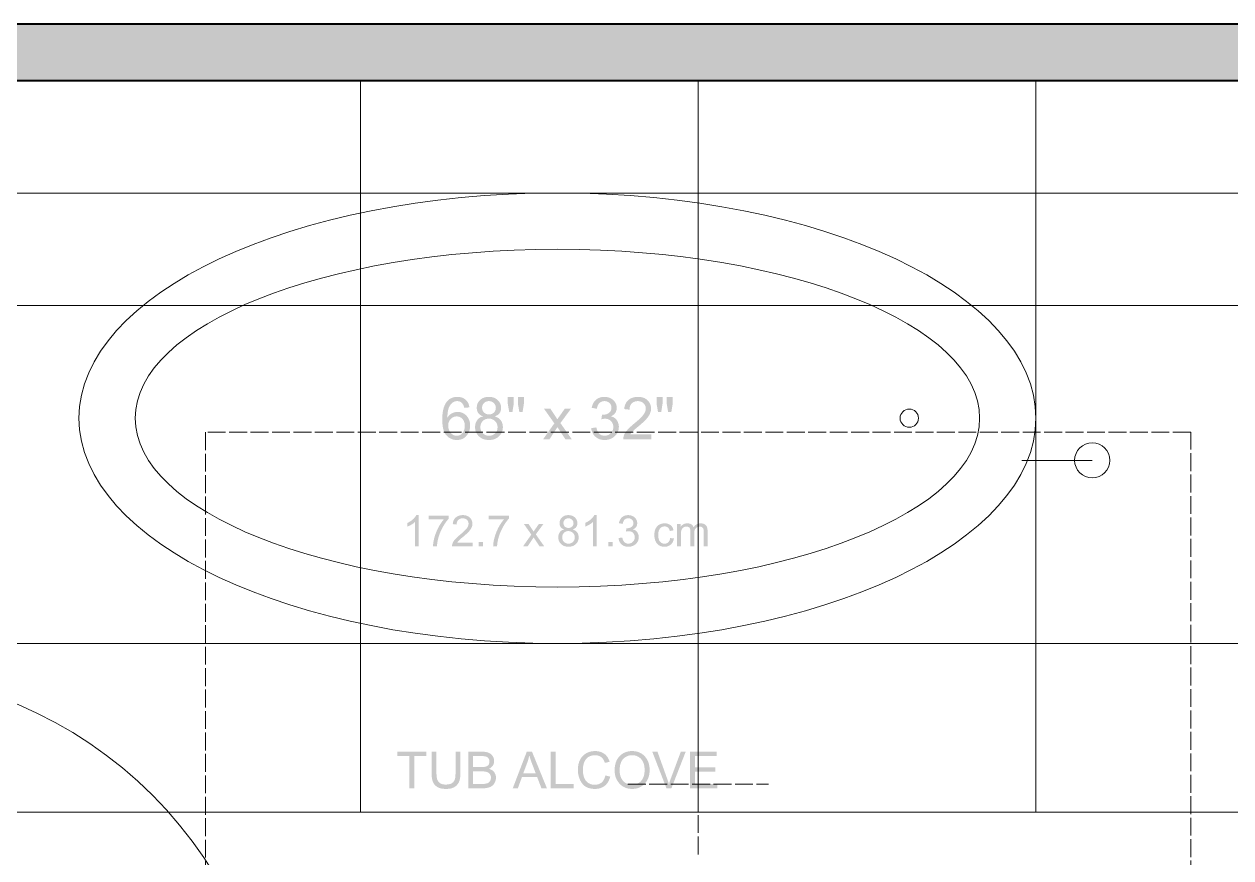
# Model space of a CAD drawing. Header units: inches. Extents: x 0 to 700, y 0 to 895.
# Drawn here: x 80.1 to 165.9, y 784.8 to 844 of the extents above; entities that cross this region are included whole.
import ezdxf

# ---------------------------------------------------------------- set-up
doc = ezdxf.new("R2010")
doc.units = ezdxf.units.IN
doc.header["$MEASUREMENT"] = 0
doc.linetypes.add('DASHED', pattern=[1.524, 1.27, -0.254])
for name, color, linetype, lineweight in [('A-ANNO-TEXT', 7, 'Continuous', 13), ('A-CLNG-SKYLIGHT', 7, 'Continuous', 13), ('A-DOOR', 7, 'Continuous', 13), ('A-FIXT-PLMB', 7, 'Continuous', 18), ('A-FLOR-PATT', 7, 'Continuous', 13), ('A-WALL-EXIST', 7, 'Continuous', 40)]:
    doc.layers.add(name, color=color, linetype=linetype, lineweight=lineweight)

msp = doc.modelspace()

# ---------------------------------------------------------------- hatches: boundary and pattern name
at = {"layer": 'A-ANNO-TEXT'}
h = msp.add_hatch(color=7, dxfattribs=at)
h.paths.add_polyline_path([(110.187, 816.047), (110.254, 816.14), (110.327, 816.221), (110.407, 816.289), (110.494, 816.345), (110.588, 816.388), (110.688, 816.419), (110.795, 816.438), (110.909, 816.444), (111, 816.44), (111.087, 816.427), (111.17, 816.406), (111.25, 816.376), (111.327, 816.338), (111.4, 816.291), (111.469, 816.236), (111.535, 816.172), (111.596, 816.101), (111.648, 816.026), (111.693, 815.946), (111.729, 815.862), (111.757, 815.773), (111.777, 815.678), (111.789, 815.58), (111.793, 815.476), (111.789, 815.371), (111.777, 815.27), (111.757, 815.173), (111.729, 815.08), (111.693, 814.991), (111.649, 814.907), (111.597, 814.826), (111.536, 814.749), (111.47, 814.678), (111.398, 814.617), (111.32, 814.566), (111.237, 814.524), (111.15, 814.491), (111.056, 814.468), (110.958, 814.454), (110.854, 814.449), (110.748, 814.454), (110.646, 814.469), (110.548, 814.494), (110.454, 814.529), (110.364, 814.574), (110.278, 814.628), (110.196, 814.693), (110.118, 814.768), (110.082, 814.81), (110.047, 814.856), (110.015, 814.905), (109.985, 814.959), (109.958, 815.016), (109.933, 815.077), (109.911, 815.143), (109.89, 815.212), (109.873, 815.285), (109.857, 815.361), (109.844, 815.442), (109.833, 815.527), (109.825, 815.615), (109.819, 815.707), (109.816, 815.804), (109.814, 815.904), (109.819, 816.098), (109.832, 816.28), (109.853, 816.449), (109.883, 816.606), (109.922, 816.751), (109.969, 816.883), (110.025, 817.003), (110.09, 817.11), (110.162, 817.205), (110.243, 817.287), (110.331, 817.356), (110.427, 817.413), (110.53, 817.457), (110.641, 817.489), (110.76, 817.508), (110.887, 817.514), (110.97, 817.511), (111.049, 817.503), (111.125, 817.488), (111.198, 817.467), (111.268, 817.441), (111.335, 817.408), (111.398, 817.37), (111.458, 817.326), (111.513, 817.276), (111.563, 817.221), (111.607, 817.159), (111.645, 817.092), (111.678, 817.02), (111.705, 816.941), (111.727, 816.857), (111.742, 816.767), (111.374, 816.735), (111.36, 816.792), (111.344, 816.846), (111.325, 816.897), (111.304, 816.943), (111.281, 816.986), (111.255, 817.025), (111.227, 817.061), (111.197, 817.092), (111.164, 817.12), (111.129, 817.144), (111.091, 817.165), (111.051, 817.182), (111.008, 817.195), (110.963, 817.204), (110.916, 817.21), (110.866, 817.211), (110.797, 817.207), (110.73, 817.194), (110.666, 817.172), (110.604, 817.141), (110.544, 817.102), (110.488, 817.054), (110.433, 816.997), (110.381, 816.931), (110.334, 816.856), (110.293, 816.771), (110.258, 816.675), (110.229, 816.57), (110.207, 816.454), (110.191, 816.329), (110.182, 816.193), (110.179, 816.047), (110.187, 816.047)])
h.paths.add_polyline_path([(110.846, 814.752), (110.908, 814.755), (110.967, 814.764), (111.023, 814.78), (111.076, 814.803), (111.125, 814.832), (111.172, 814.867), (111.216, 814.908), (111.257, 814.956), (111.294, 815.009), (111.326, 815.064), (111.353, 815.122), (111.375, 815.182), (111.393, 815.246), (111.405, 815.312), (111.412, 815.38), (111.415, 815.452), (111.412, 815.523), (111.405, 815.591), (111.393, 815.655), (111.375, 815.717), (111.353, 815.776), (111.326, 815.831), (111.294, 815.883), (111.257, 815.932), (111.216, 815.977), (111.172, 816.016), (111.124, 816.048), (111.072, 816.075), (111.018, 816.096), (110.96, 816.111), (110.898, 816.12), (110.834, 816.123), (110.774, 816.12), (110.716, 816.112), (110.66, 816.098), (110.607, 816.078), (110.556, 816.053), (110.506, 816.022), (110.459, 815.986), (110.414, 815.944), (110.373, 815.897), (110.337, 815.847), (110.307, 815.793), (110.282, 815.736), (110.263, 815.676), (110.249, 815.611), (110.241, 815.543), (110.238, 815.472), (110.241, 815.399), (110.249, 815.328), (110.262, 815.26), (110.281, 815.195), (110.306, 815.133), (110.335, 815.073), (110.37, 815.017), (110.411, 814.962), (110.456, 814.913), (110.503, 814.87), (110.553, 814.834), (110.606, 814.804), (110.662, 814.781), (110.72, 814.765), (110.782, 814.755), (110.846, 814.752)])
h.paths.add_polyline_path([(113.557, 816.123), (113.625, 816.099), (113.689, 816.071), (113.749, 816.041), (113.804, 816.007), (113.854, 815.97), (113.9, 815.93), (113.942, 815.887), (113.979, 815.841), (114.012, 815.791), (114.041, 815.739), (114.065, 815.683), (114.085, 815.624), (114.1, 815.561), (114.111, 815.496), (114.118, 815.427), (114.12, 815.355), (114.116, 815.261), (114.103, 815.17), (114.081, 815.083), (114.051, 815), (114.012, 814.921), (113.965, 814.847), (113.909, 814.776), (113.844, 814.709), (113.772, 814.648), (113.696, 814.595), (113.614, 814.55), (113.528, 814.514), (113.437, 814.485), (113.341, 814.465), (113.24, 814.453), (113.134, 814.449), (113.027, 814.453), (112.925, 814.465), (112.828, 814.486), (112.736, 814.514), (112.65, 814.551), (112.568, 814.596), (112.492, 814.649), (112.421, 814.711), (112.356, 814.778), (112.3, 814.85), (112.253, 814.926), (112.214, 815.006), (112.184, 815.09), (112.162, 815.179), (112.15, 815.271), (112.145, 815.368), (112.148, 815.438), (112.155, 815.505), (112.167, 815.571), (112.184, 815.634), (112.206, 815.695), (112.232, 815.754), (112.264, 815.811), (112.3, 815.865), (112.34, 815.916), (112.384, 815.961), (112.431, 816.001), (112.481, 816.036), (112.535, 816.065), (112.592, 816.09), (112.652, 816.109), (112.716, 816.123), (112.716, 816.131), (112.662, 816.15), (112.611, 816.171), (112.563, 816.195), (112.519, 816.221), (112.479, 816.25), (112.442, 816.282), (112.408, 816.316), (112.379, 816.352), (112.352, 816.392), (112.329, 816.434), (112.31, 816.478), (112.294, 816.525), (112.282, 816.575), (112.273, 816.627), (112.268, 816.681), (112.266, 816.739), (112.27, 816.82), (112.281, 816.898), (112.299, 816.972), (112.325, 817.043), (112.359, 817.11), (112.4, 817.174), (112.448, 817.235), (112.503, 817.292), (112.565, 817.344), (112.631, 817.389), (112.702, 817.428), (112.778, 817.459), (112.858, 817.483), (112.942, 817.5), (113.032, 817.511), (113.126, 817.514), (113.221, 817.511), (113.312, 817.5), (113.398, 817.482), (113.479, 817.457), (113.555, 817.425), (113.627, 817.385), (113.694, 817.339), (113.757, 817.285), (113.813, 817.226), (113.862, 817.165), (113.903, 817.1), (113.937, 817.032), (113.963, 816.961), (113.982, 816.887), (113.994, 816.81), (113.997, 816.731), (113.996, 816.676), (113.99, 816.624), (113.982, 816.575), (113.97, 816.527), (113.954, 816.482), (113.935, 816.439), (113.913, 816.398), (113.887, 816.36), (113.858, 816.323), (113.825, 816.289), (113.789, 816.257), (113.75, 816.228), (113.707, 816.2), (113.66, 816.175), (113.611, 816.152), (113.557, 816.131), (113.557, 816.123)])
h.paths.add_polyline_path([(113.134, 816.268), (113.184, 816.27), (113.233, 816.276), (113.279, 816.287), (113.324, 816.301), (113.366, 816.32), (113.406, 816.342), (113.444, 816.369), (113.481, 816.4), (113.513, 816.434), (113.542, 816.47), (113.566, 816.508), (113.586, 816.549), (113.601, 816.591), (113.612, 816.635), (113.619, 816.682), (113.621, 816.731), (113.619, 816.78), (113.612, 816.828), (113.601, 816.874), (113.585, 816.917), (113.565, 816.959), (113.541, 816.999), (113.512, 817.037), (113.479, 817.072), (113.442, 817.105), (113.403, 817.133), (113.363, 817.157), (113.32, 817.177), (113.276, 817.192), (113.229, 817.203), (113.18, 817.209), (113.13, 817.211), (113.078, 817.209), (113.029, 817.203), (112.982, 817.192), (112.937, 817.177), (112.895, 817.158), (112.855, 817.134), (112.817, 817.106), (112.782, 817.074), (112.75, 817.039), (112.722, 817.003), (112.698, 816.965), (112.679, 816.925), (112.664, 816.884), (112.653, 816.841), (112.647, 816.797), (112.645, 816.751), (112.647, 816.697), (112.653, 816.645), (112.664, 816.597), (112.68, 816.551), (112.7, 816.509), (112.724, 816.469), (112.753, 816.432), (112.786, 816.398), (112.822, 816.368), (112.861, 816.341), (112.901, 816.319), (112.943, 816.301), (112.988, 816.286), (113.034, 816.276), (113.083, 816.27), (113.134, 816.268)])
h.paths.add_polyline_path([(113.134, 814.752), (113.197, 814.754), (113.258, 814.762), (113.317, 814.775), (113.372, 814.794), (113.425, 814.817), (113.475, 814.846), (113.523, 814.88), (113.568, 814.92), (113.608, 814.963), (113.644, 815.01), (113.674, 815.059), (113.698, 815.112), (113.717, 815.168), (113.731, 815.228), (113.739, 815.29), (113.741, 815.355), (113.739, 815.421), (113.73, 815.483), (113.716, 815.543), (113.697, 815.599), (113.672, 815.653), (113.641, 815.703), (113.604, 815.751), (113.562, 815.795), (113.516, 815.836), (113.468, 815.871), (113.417, 815.9), (113.364, 815.924), (113.308, 815.943), (113.25, 815.957), (113.189, 815.965), (113.126, 815.967), (113.06, 815.964), (112.998, 815.956), (112.939, 815.942), (112.883, 815.923), (112.83, 815.898), (112.78, 815.868), (112.733, 815.832), (112.69, 815.79), (112.65, 815.745), (112.616, 815.697), (112.587, 815.647), (112.564, 815.595), (112.545, 815.541), (112.532, 815.484), (112.524, 815.425), (112.522, 815.364), (112.525, 815.3), (112.533, 815.239), (112.546, 815.18), (112.565, 815.125), (112.589, 815.071), (112.619, 815.021), (112.654, 814.973), (112.695, 814.928), (112.739, 814.886), (112.787, 814.851), (112.838, 814.82), (112.891, 814.796), (112.947, 814.776), (113.007, 814.763), (113.069, 814.754), (113.134, 814.752)])
h.paths.add_polyline_path([(115.612, 817.011), (115.52, 816.436), (115.293, 816.436), (115.192, 817.011), (115.192, 817.5), (115.612, 817.5), (115.612, 817.011)])
h.paths.add_polyline_path([(114.892, 817.011), (114.799, 816.436), (114.572, 816.436), (114.472, 817.011), (114.472, 817.5), (114.892, 817.5), (114.892, 817.011)])
h.paths.add_polyline_path([(119.019, 814.5), (118.565, 814.5), (118, 815.359), (117.429, 814.5), (116.981, 814.5), (117.777, 815.632), (117.044, 816.671), (117.501, 816.671), (117.555, 816.589), (117.606, 816.512), (117.654, 816.44), (117.698, 816.372), (117.74, 816.309), (117.778, 816.25), (117.813, 816.196), (117.845, 816.147), (117.874, 816.102), (117.9, 816.062), (117.923, 816.027), (117.942, 815.996), (117.958, 815.97), (117.971, 815.949), (117.981, 815.932), (117.988, 815.92), (118.52, 816.671), (118.96, 816.671), (118.209, 815.652), (119.019, 814.5)])
h.paths.add_polyline_path([(121.8, 816.123), (121.868, 816.107), (121.931, 816.086), (121.99, 816.06), (122.044, 816.029), (122.095, 815.993), (122.141, 815.951), (122.183, 815.905), (122.221, 815.854), (122.254, 815.799), (122.283, 815.743), (122.307, 815.686), (122.327, 815.628), (122.343, 815.569), (122.354, 815.509), (122.361, 815.447), (122.363, 815.384), (122.358, 815.284), (122.344, 815.189), (122.321, 815.098), (122.288, 815.011), (122.247, 814.93), (122.195, 814.852), (122.135, 814.78), (122.065, 814.712), (121.989, 814.65), (121.909, 814.597), (121.825, 814.552), (121.738, 814.515), (121.647, 814.486), (121.552, 814.465), (121.454, 814.453), (121.352, 814.449), (121.255, 814.452), (121.162, 814.463), (121.074, 814.481), (120.99, 814.507), (120.91, 814.539), (120.835, 814.579), (120.764, 814.626), (120.697, 814.68), (120.636, 814.74), (120.582, 814.805), (120.534, 814.875), (120.493, 814.949), (120.459, 815.027), (120.431, 815.111), (120.41, 815.199), (120.396, 815.292), (120.765, 815.343), (120.78, 815.271), (120.798, 815.204), (120.819, 815.142), (120.843, 815.084), (120.869, 815.031), (120.899, 814.982), (120.931, 814.938), (120.966, 814.899), (121.004, 814.865), (121.045, 814.835), (121.089, 814.809), (121.136, 814.789), (121.186, 814.772), (121.238, 814.761), (121.294, 814.754), (121.352, 814.752), (121.415, 814.755), (121.476, 814.763), (121.534, 814.777), (121.59, 814.797), (121.644, 814.822), (121.694, 814.854), (121.743, 814.89), (121.789, 814.933), (121.831, 814.979), (121.867, 815.028), (121.898, 815.08), (121.923, 815.134), (121.943, 815.191), (121.957, 815.25), (121.965, 815.312), (121.968, 815.376), (121.965, 815.437), (121.958, 815.496), (121.945, 815.553), (121.927, 815.606), (121.904, 815.657), (121.876, 815.705), (121.843, 815.751), (121.805, 815.793), (121.763, 815.832), (121.718, 815.866), (121.669, 815.894), (121.618, 815.918), (121.563, 815.936), (121.505, 815.949), (121.445, 815.956), (121.381, 815.959), (121.324, 815.957), (121.262, 815.949), (121.195, 815.937), (121.121, 815.92), (121.164, 816.244), (121.234, 816.244), (121.296, 816.247), (121.35, 816.252), (121.397, 816.258), (121.441, 816.268), (121.488, 816.282), (121.537, 816.302), (121.589, 816.327), (121.64, 816.358), (121.687, 816.395), (121.728, 816.437), (121.765, 816.486), (121.796, 816.541), (121.818, 816.602), (121.831, 816.669), (121.835, 816.743), (121.833, 816.797), (121.826, 816.848), (121.814, 816.896), (121.798, 816.941), (121.777, 816.982), (121.751, 817.021), (121.721, 817.056), (121.687, 817.089), (121.649, 817.117), (121.61, 817.142), (121.569, 817.163), (121.527, 817.181), (121.483, 817.194), (121.438, 817.204), (121.392, 817.21), (121.344, 817.211), (121.289, 817.209), (121.237, 817.203), (121.188, 817.192), (121.141, 817.176), (121.097, 817.156), (121.056, 817.132), (121.017, 817.103), (120.981, 817.07), (120.947, 817.033), (120.917, 816.992), (120.89, 816.947), (120.866, 816.899), (120.846, 816.847), (120.828, 816.791), (120.814, 816.731), (120.804, 816.667), (120.435, 816.735), (120.456, 816.829), (120.482, 816.918), (120.513, 817), (120.55, 817.076), (120.592, 817.146), (120.64, 817.21), (120.693, 817.268), (120.751, 817.32), (120.814, 817.365), (120.88, 817.405), (120.948, 817.438), (121.02, 817.466), (121.094, 817.487), (121.172, 817.502), (121.252, 817.511), (121.336, 817.514), (121.427, 817.511), (121.515, 817.5), (121.599, 817.483), (121.679, 817.458), (121.755, 817.426), (121.828, 817.387), (121.896, 817.341), (121.961, 817.288), (122.02, 817.23), (122.07, 817.169), (122.114, 817.104), (122.149, 817.037), (122.176, 816.966), (122.196, 816.892), (122.208, 816.815), (122.211, 816.735), (122.205, 816.633), (122.186, 816.54), (122.154, 816.453), (122.109, 816.374), (122.051, 816.302), (121.98, 816.238), (121.897, 816.181), (121.8, 816.131), (121.8, 816.123)])
h.paths.add_polyline_path([(124.659, 814.5), (122.672, 814.5), (122.675, 814.564), (122.683, 814.627), (122.697, 814.691), (122.716, 814.755), (122.741, 814.82), (122.771, 814.884), (122.807, 814.949), (122.849, 815.014), (122.898, 815.081), (122.957, 815.152), (123.025, 815.227), (123.103, 815.306), (123.19, 815.39), (123.288, 815.477), (123.394, 815.569), (123.511, 815.664), (123.655, 815.785), (123.792, 815.908), (123.92, 816.034), (124.041, 816.163), (124.096, 816.228), (124.143, 816.293), (124.183, 816.359), (124.216, 816.424), (124.241, 816.49), (124.26, 816.556), (124.271, 816.622), (124.274, 816.688), (124.272, 816.743), (124.264, 816.796), (124.252, 816.847), (124.234, 816.895), (124.211, 816.941), (124.184, 816.984), (124.151, 817.025), (124.114, 817.063), (124.072, 817.098), (124.028, 817.128), (123.981, 817.154), (123.932, 817.174), (123.88, 817.191), (123.825, 817.202), (123.767, 817.209), (123.707, 817.211), (123.647, 817.209), (123.589, 817.202), (123.533, 817.19), (123.48, 817.173), (123.429, 817.152), (123.381, 817.126), (123.335, 817.095), (123.292, 817.059), (123.253, 817.019), (123.218, 816.973), (123.189, 816.924), (123.166, 816.869), (123.147, 816.81), (123.133, 816.746), (123.125, 816.677), (123.122, 816.604), (122.744, 816.647), (122.756, 816.749), (122.775, 816.845), (122.802, 816.935), (122.836, 817.019), (122.877, 817.096), (122.925, 817.167), (122.981, 817.232), (123.043, 817.291), (123.112, 817.344), (123.185, 817.389), (123.262, 817.427), (123.344, 817.459), (123.43, 817.483), (123.521, 817.5), (123.616, 817.511), (123.716, 817.514), (123.823, 817.511), (123.924, 817.499), (124.02, 817.48), (124.109, 817.453), (124.192, 817.419), (124.269, 817.377), (124.339, 817.327), (124.404, 817.27), (124.462, 817.207), (124.512, 817.141), (124.554, 817.072), (124.589, 817), (124.616, 816.925), (124.635, 816.846), (124.647, 816.764), (124.651, 816.679), (124.648, 816.607), (124.638, 816.535), (124.622, 816.462), (124.599, 816.389), (124.57, 816.316), (124.534, 816.243), (124.492, 816.169), (124.443, 816.095), (124.385, 816.018), (124.313, 815.935), (124.229, 815.845), (124.132, 815.75), (124.022, 815.648), (123.9, 815.539), (123.764, 815.425), (123.615, 815.304), (123.537, 815.24), (123.466, 815.179), (123.402, 815.119), (123.345, 815.062), (123.294, 815.007), (123.25, 814.955), (123.214, 814.904), (123.183, 814.856), (124.659, 814.856), (124.659, 814.5)])
h.paths.add_polyline_path([(126.186, 817.011), (126.093, 816.436), (125.866, 816.436), (125.766, 817.011), (125.766, 817.5), (126.186, 817.5), (126.186, 817.011)])
h.paths.add_polyline_path([(125.465, 817.011), (125.373, 816.436), (125.146, 816.436), (125.046, 817.011), (125.046, 817.5), (125.465, 817.5), (125.465, 817.011)])
h = msp.add_hatch(color=7, dxfattribs=at)
h.paths.add_polyline_path([(108.147, 806.9), (107.876, 806.9), (107.876, 808.621), (107.824, 808.574), (107.767, 808.529), (107.705, 808.485), (107.64, 808.444), (107.57, 808.404), (107.496, 808.366), (107.417, 808.33), (107.335, 808.296), (107.335, 808.557), (107.447, 808.614), (107.549, 808.675), (107.643, 808.739), (107.727, 808.807), (107.802, 808.878), (107.868, 808.952), (107.924, 809.03), (107.971, 809.111), (108.147, 809.111), (108.147, 806.9)])
h.paths.add_polyline_path([(110.274, 808.861), (110.195, 808.77), (110.118, 808.673), (110.044, 808.571), (109.972, 808.464), (109.903, 808.351), (109.837, 808.233), (109.774, 808.11), (109.713, 807.982), (109.657, 807.851), (109.607, 807.718), (109.563, 807.584), (109.525, 807.45), (109.493, 807.314), (109.467, 807.177), (109.448, 807.039), (109.434, 806.9), (109.158, 806.9), (109.164, 807.014), (109.176, 807.13), (109.194, 807.249), (109.219, 807.371), (109.249, 807.495), (109.286, 807.622), (109.33, 807.752), (109.379, 807.885), (109.434, 808.017), (109.493, 808.144), (109.555, 808.267), (109.622, 808.384), (109.692, 808.497), (109.766, 808.606), (109.844, 808.71), (109.926, 808.809), (108.85, 808.809), (108.85, 809.07), (110.274, 809.07), (110.274, 808.861)])
h.paths.add_polyline_path([(111.964, 806.9), (110.507, 806.9), (110.509, 806.947), (110.515, 806.993), (110.525, 807.04), (110.54, 807.087), (110.558, 807.134), (110.58, 807.182), (110.606, 807.229), (110.637, 807.277), (110.673, 807.326), (110.716, 807.378), (110.766, 807.433), (110.823, 807.491), (110.887, 807.552), (110.959, 807.617), (111.037, 807.684), (111.122, 807.754), (111.228, 807.842), (111.328, 807.932), (111.423, 808.025), (111.511, 808.119), (111.551, 808.167), (111.586, 808.215), (111.615, 808.263), (111.639, 808.311), (111.658, 808.359), (111.671, 808.408), (111.679, 808.456), (111.682, 808.504), (111.68, 808.545), (111.675, 808.584), (111.666, 808.621), (111.653, 808.656), (111.636, 808.69), (111.616, 808.722), (111.592, 808.752), (111.564, 808.78), (111.502, 808.827), (111.431, 808.861), (111.353, 808.882), (111.266, 808.888), (111.179, 808.881), (111.099, 808.86), (111.027, 808.826), (110.962, 808.777), (110.933, 808.747), (110.908, 808.714), (110.887, 808.677), (110.869, 808.637), (110.855, 808.594), (110.846, 808.547), (110.84, 808.497), (110.837, 808.443), (110.56, 808.474), (110.569, 808.549), (110.583, 808.62), (110.602, 808.686), (110.627, 808.747), (110.657, 808.804), (110.693, 808.856), (110.734, 808.904), (110.779, 808.947), (110.83, 808.985), (110.883, 809.018), (110.94, 809.047), (111, 809.07), (111.063, 809.088), (111.13, 809.1), (111.199, 809.108), (111.272, 809.111), (111.351, 809.108), (111.426, 809.099), (111.495, 809.085), (111.561, 809.066), (111.622, 809.04), (111.678, 809.01), (111.73, 808.973), (111.777, 808.931), (111.82, 808.885), (111.857, 808.837), (111.888, 808.786), (111.913, 808.733), (111.933, 808.678), (111.947, 808.62), (111.955, 808.56), (111.958, 808.498), (111.956, 808.445), (111.949, 808.392), (111.937, 808.339), (111.92, 808.285), (111.899, 808.232), (111.873, 808.178), (111.842, 808.124), (111.806, 808.07), (111.763, 808.013), (111.711, 807.952), (111.649, 807.887), (111.578, 807.816), (111.497, 807.742), (111.407, 807.662), (111.308, 807.578), (111.199, 807.49), (111.142, 807.443), (111.09, 807.398), (111.043, 807.354), (111, 807.312), (110.963, 807.272), (110.931, 807.233), (110.904, 807.196), (110.882, 807.161), (111.964, 807.161), (111.964, 806.9)])
h.paths.add_polyline_path([(112.703, 806.9), (112.395, 806.9), (112.395, 807.208), (112.703, 807.208), (112.703, 806.9)])
h.paths.add_polyline_path([(114.547, 808.861), (114.467, 808.77), (114.39, 808.673), (114.316, 808.571), (114.245, 808.464), (114.176, 808.351), (114.11, 808.233), (114.046, 808.11), (113.986, 807.982), (113.929, 807.851), (113.879, 807.718), (113.835, 807.584), (113.797, 807.45), (113.765, 807.314), (113.74, 807.177), (113.72, 807.039), (113.707, 806.9), (113.43, 806.9), (113.436, 807.014), (113.448, 807.13), (113.466, 807.249), (113.491, 807.371), (113.522, 807.495), (113.559, 807.622), (113.602, 807.752), (113.652, 807.885), (113.706, 808.017), (113.765, 808.144), (113.828, 808.267), (113.894, 808.384), (113.964, 808.497), (114.039, 808.606), (114.117, 808.71), (114.199, 808.809), (113.123, 808.809), (113.123, 809.07), (114.547, 809.07), (114.547, 808.861)])
h.paths.add_polyline_path([(117.055, 806.9), (116.721, 806.9), (116.307, 807.53), (115.889, 806.9), (115.56, 806.9), (116.144, 807.73), (115.606, 808.492), (115.941, 808.492), (115.981, 808.432), (116.018, 808.376), (116.053, 808.322), (116.086, 808.273), (116.117, 808.226), (116.145, 808.183), (116.17, 808.144), (116.194, 808.108), (116.215, 808.075), (116.234, 808.046), (116.25, 808.02), (116.265, 807.997), (116.277, 807.978), (116.286, 807.963), (116.293, 807.95), (116.298, 807.941), (116.688, 808.492), (117.011, 808.492), (116.46, 807.745), (117.055, 806.9)])
h.paths.add_polyline_path([(119.094, 808.09), (119.191, 808.052), (119.275, 808.005), (119.345, 807.949), (119.404, 807.883), (119.449, 807.808), (119.481, 807.724), (119.5, 807.63), (119.507, 807.527), (119.504, 807.458), (119.494, 807.391), (119.478, 807.328), (119.456, 807.267), (119.428, 807.209), (119.393, 807.154), (119.352, 807.102), (119.304, 807.053), (119.252, 807.008), (119.196, 806.97), (119.136, 806.937), (119.073, 806.91), (119.006, 806.889), (118.935, 806.874), (118.861, 806.865), (118.783, 806.862), (118.705, 806.865), (118.63, 806.874), (118.559, 806.889), (118.492, 806.911), (118.429, 806.938), (118.369, 806.971), (118.313, 807.01), (118.26, 807.055), (118.213, 807.104), (118.172, 807.157), (118.137, 807.212), (118.109, 807.271), (118.087, 807.333), (118.071, 807.398), (118.062, 807.465), (118.059, 807.536), (118.066, 807.637), (118.087, 807.732), (118.122, 807.82), (118.172, 807.901), (118.201, 807.938), (118.233, 807.971), (118.268, 808.001), (118.305, 808.026), (118.344, 808.048), (118.386, 808.066), (118.43, 808.08), (118.477, 808.09), (118.477, 808.096), (118.4, 808.125), (118.333, 808.162), (118.276, 808.207), (118.23, 808.258), (118.193, 808.318), (118.168, 808.385), (118.152, 808.46), (118.147, 808.542), (118.15, 808.601), (118.158, 808.658), (118.172, 808.713), (118.191, 808.765), (118.215, 808.814), (118.245, 808.861), (118.28, 808.906), (118.321, 808.948), (118.366, 808.986), (118.415, 809.019), (118.467, 809.047), (118.522, 809.07), (118.581, 809.088), (118.643, 809.1), (118.709, 809.108), (118.777, 809.111), (118.847, 809.108), (118.914, 809.1), (118.977, 809.087), (119.036, 809.068), (119.093, 809.045), (119.145, 809.016), (119.195, 808.982), (119.24, 808.942), (119.282, 808.899), (119.317, 808.854), (119.348, 808.806), (119.373, 808.757), (119.392, 808.705), (119.406, 808.651), (119.414, 808.594), (119.417, 808.536), (119.412, 808.458), (119.396, 808.387), (119.371, 808.322), (119.336, 808.264), (119.291, 808.212), (119.235, 808.167), (119.17, 808.128), (119.094, 808.096), (119.094, 808.09)])
h.paths.add_polyline_path([(118.783, 808.197), (118.856, 808.203), (118.923, 808.221), (118.983, 808.251), (119.038, 808.293), (119.083, 808.345), (119.115, 808.402), (119.134, 808.466), (119.141, 808.536), (119.134, 808.607), (119.114, 808.673), (119.082, 808.732), (119.036, 808.786), (118.981, 808.831), (118.92, 808.863), (118.853, 808.882), (118.78, 808.888), (118.706, 808.882), (118.639, 808.863), (118.579, 808.832), (118.525, 808.788), (118.481, 808.735), (118.45, 808.678), (118.431, 808.617), (118.425, 808.551), (118.431, 808.473), (118.451, 808.404), (118.483, 808.344), (118.528, 808.292), (118.583, 808.25), (118.644, 808.22), (118.711, 808.203), (118.783, 808.197)])
h.paths.add_polyline_path([(118.783, 807.085), (118.83, 807.087), (118.875, 807.092), (118.917, 807.102), (118.958, 807.115), (118.997, 807.133), (119.034, 807.154), (119.069, 807.179), (119.102, 807.208), (119.131, 807.24), (119.157, 807.274), (119.179, 807.31), (119.197, 807.349), (119.211, 807.39), (119.221, 807.434), (119.227, 807.479), (119.229, 807.527), (119.227, 807.575), (119.221, 807.621), (119.211, 807.665), (119.196, 807.706), (119.178, 807.745), (119.155, 807.782), (119.129, 807.817), (119.098, 807.85), (119.064, 807.879), (119.028, 807.905), (118.991, 807.927), (118.952, 807.944), (118.911, 807.958), (118.868, 807.968), (118.824, 807.974), (118.777, 807.976), (118.729, 807.974), (118.684, 807.968), (118.64, 807.958), (118.599, 807.944), (118.56, 807.925), (118.524, 807.903), (118.49, 807.877), (118.458, 807.846), (118.429, 807.813), (118.404, 807.778), (118.383, 807.741), (118.365, 807.703), (118.352, 807.663), (118.342, 807.621), (118.337, 807.578), (118.335, 807.533), (118.337, 807.487), (118.343, 807.442), (118.352, 807.399), (118.366, 807.358), (118.384, 807.319), (118.406, 807.282), (118.432, 807.247), (118.461, 807.214), (118.494, 807.183), (118.529, 807.157), (118.566, 807.135), (118.605, 807.117), (118.647, 807.103), (118.69, 807.093), (118.736, 807.087), (118.783, 807.085)])
h.paths.add_polyline_path([(120.791, 806.9), (120.521, 806.9), (120.521, 808.621), (120.468, 808.574), (120.411, 808.529), (120.35, 808.485), (120.284, 808.444), (120.215, 808.404), (120.14, 808.366), (120.062, 808.33), (119.979, 808.296), (119.979, 808.557), (120.091, 808.614), (120.194, 808.675), (120.288, 808.739), (120.372, 808.807), (120.447, 808.878), (120.512, 808.952), (120.569, 809.03), (120.616, 809.111), (120.791, 809.111), (120.791, 806.9)])
h.paths.add_polyline_path([(121.929, 806.9), (121.621, 806.9), (121.621, 807.208), (121.929, 807.208), (121.929, 806.9)])
h.paths.add_polyline_path([(123.366, 808.09), (123.416, 808.078), (123.462, 808.063), (123.505, 808.044), (123.546, 808.021), (123.583, 807.995), (123.616, 807.964), (123.647, 807.93), (123.675, 807.893), (123.72, 807.812), (123.753, 807.727), (123.773, 807.64), (123.779, 807.548), (123.776, 807.475), (123.765, 807.405), (123.748, 807.338), (123.725, 807.275), (123.694, 807.215), (123.656, 807.158), (123.612, 807.105), (123.561, 807.055), (123.505, 807.01), (123.446, 806.971), (123.385, 806.938), (123.321, 806.911), (123.254, 806.89), (123.185, 806.875), (123.113, 806.865), (123.038, 806.862), (122.967, 806.865), (122.899, 806.873), (122.834, 806.886), (122.772, 806.905), (122.714, 806.929), (122.658, 806.958), (122.606, 806.992), (122.558, 807.032), (122.513, 807.076), (122.473, 807.124), (122.438, 807.175), (122.408, 807.229), (122.383, 807.287), (122.363, 807.348), (122.347, 807.413), (122.337, 807.481), (122.607, 807.518), (122.618, 807.466), (122.632, 807.416), (122.647, 807.37), (122.664, 807.328), (122.684, 807.289), (122.705, 807.254), (122.729, 807.221), (122.755, 807.193), (122.813, 807.145), (122.879, 807.112), (122.954, 807.091), (123.038, 807.085), (123.084, 807.087), (123.129, 807.093), (123.171, 807.103), (123.212, 807.118), (123.252, 807.136), (123.289, 807.159), (123.324, 807.186), (123.358, 807.217), (123.389, 807.252), (123.416, 807.288), (123.438, 807.325), (123.457, 807.365), (123.471, 807.407), (123.481, 807.45), (123.487, 807.495), (123.489, 807.542), (123.488, 807.587), (123.482, 807.631), (123.473, 807.672), (123.46, 807.711), (123.443, 807.748), (123.422, 807.784), (123.398, 807.817), (123.37, 807.848), (123.339, 807.877), (123.306, 807.902), (123.27, 807.923), (123.233, 807.94), (123.193, 807.953), (123.15, 807.962), (123.106, 807.968), (123.059, 807.97), (123.018, 807.968), (122.972, 807.963), (122.922, 807.954), (122.868, 807.941), (122.9, 808.179), (122.951, 808.179), (122.997, 808.181), (123.036, 808.184), (123.071, 808.189), (123.103, 808.196), (123.138, 808.207), (123.174, 808.222), (123.212, 808.24), (123.249, 808.263), (123.283, 808.289), (123.314, 808.321), (123.341, 808.356), (123.363, 808.397), (123.379, 808.441), (123.389, 808.491), (123.392, 808.545), (123.39, 808.584), (123.385, 808.622), (123.377, 808.657), (123.365, 808.69), (123.349, 808.72), (123.331, 808.749), (123.309, 808.775), (123.283, 808.798), (123.227, 808.838), (123.166, 808.866), (123.101, 808.883), (123.032, 808.888), (122.954, 808.882), (122.883, 808.863), (122.821, 808.83), (122.765, 808.785), (122.719, 808.728), (122.682, 808.659), (122.654, 808.58), (122.636, 808.489), (122.365, 808.539), (122.381, 808.608), (122.4, 808.673), (122.423, 808.733), (122.45, 808.789), (122.481, 808.841), (122.516, 808.888), (122.554, 808.93), (122.597, 808.968), (122.643, 809.001), (122.691, 809.03), (122.742, 809.055), (122.794, 809.075), (122.849, 809.09), (122.906, 809.102), (122.965, 809.108), (123.026, 809.111), (123.093, 809.108), (123.157, 809.1), (123.219, 809.087), (123.278, 809.069), (123.334, 809.046), (123.387, 809.017), (123.437, 808.984), (123.484, 808.945), (123.527, 808.902), (123.565, 808.857), (123.596, 808.81), (123.622, 808.76), (123.642, 808.708), (123.657, 808.654), (123.665, 808.598), (123.668, 808.539), (123.663, 808.465), (123.649, 808.396), (123.626, 808.332), (123.593, 808.274), (123.55, 808.222), (123.498, 808.174), (123.437, 808.133), (123.366, 808.096), (123.366, 808.09)])
h.paths.add_polyline_path([(126.275, 807.451), (126.26, 807.377), (126.24, 807.309), (126.216, 807.245), (126.188, 807.187), (126.156, 807.134), (126.12, 807.085), (126.079, 807.042), (126.035, 807.004), (125.987, 806.971), (125.938, 806.942), (125.887, 806.918), (125.835, 806.898), (125.781, 806.882), (125.725, 806.871), (125.668, 806.865), (125.61, 806.862), (125.526, 806.866), (125.446, 806.877), (125.372, 806.894), (125.303, 806.919), (125.238, 806.951), (125.179, 806.99), (125.124, 807.037), (125.074, 807.09), (125.03, 807.149), (124.991, 807.213), (124.959, 807.281), (124.932, 807.354), (124.912, 807.432), (124.897, 807.514), (124.888, 807.601), (124.885, 807.692), (124.887, 807.768), (124.892, 807.84), (124.9, 807.908), (124.912, 807.972), (124.928, 808.032), (124.946, 808.089), (124.968, 808.141), (124.994, 808.19), (125.052, 808.276), (125.116, 808.349), (125.188, 808.408), (125.266, 808.452), (125.349, 808.486), (125.434, 808.509), (125.521, 808.524), (125.61, 808.528), (125.67, 808.526), (125.729, 808.52), (125.785, 808.51), (125.838, 808.496), (125.89, 808.478), (125.939, 808.456), (125.986, 808.431), (126.031, 808.401), (126.073, 808.367), (126.11, 808.329), (126.143, 808.288), (126.172, 808.243), (126.197, 808.194), (126.218, 808.142), (126.234, 808.086), (126.246, 808.026), (125.985, 807.985), (125.962, 808.06), (125.932, 808.126), (125.896, 808.181), (125.854, 808.227), (125.805, 808.262), (125.75, 808.287), (125.689, 808.303), (125.622, 808.308), (125.567, 808.305), (125.516, 808.298), (125.467, 808.285), (125.423, 808.267), (125.382, 808.245), (125.344, 808.217), (125.309, 808.185), (125.278, 808.147), (125.251, 808.105), (125.227, 808.059), (125.207, 808.009), (125.191, 807.955), (125.178, 807.897), (125.169, 807.834), (125.163, 807.768), (125.161, 807.698), (125.163, 807.627), (125.168, 807.56), (125.177, 807.497), (125.19, 807.438), (125.206, 807.383), (125.226, 807.333), (125.249, 807.286), (125.276, 807.244), (125.306, 807.207), (125.34, 807.174), (125.376, 807.147), (125.416, 807.125), (125.459, 807.107), (125.505, 807.095), (125.555, 807.087), (125.607, 807.085), (125.689, 807.091), (125.762, 807.11), (125.826, 807.141), (125.881, 807.184), (125.926, 807.241), (125.962, 807.309), (125.989, 807.39), (126.006, 807.484), (126.275, 807.451)])
h.paths.add_polyline_path([(128.665, 806.9), (128.395, 806.9), (128.395, 807.905), (128.394, 807.959), (128.391, 808.008), (128.387, 808.054), (128.38, 808.095), (128.37, 808.134), (128.353, 808.17), (128.331, 808.203), (128.303, 808.235), (128.267, 808.261), (128.223, 808.28), (128.17, 808.292), (128.109, 808.296), (128.032, 808.289), (127.96, 808.268), (127.894, 808.233), (127.834, 808.185), (127.807, 808.155), (127.783, 808.12), (127.764, 808.082), (127.747, 808.039), (127.735, 807.992), (127.726, 807.94), (127.72, 807.885), (127.718, 807.824), (127.718, 806.9), (127.448, 806.9), (127.448, 807.935), (127.447, 807.985), (127.444, 808.031), (127.438, 808.072), (127.43, 808.11), (127.42, 808.143), (127.407, 808.173), (127.393, 808.198), (127.376, 808.219), (127.335, 808.253), (127.288, 808.277), (127.232, 808.291), (127.169, 808.296), (127.127, 808.294), (127.086, 808.288), (127.047, 808.279), (127.011, 808.266), (126.976, 808.249), (126.943, 808.228), (126.912, 808.204), (126.883, 808.176), (126.857, 808.142), (126.834, 808.103), (126.815, 808.056), (126.799, 808.003), (126.787, 807.944), (126.778, 807.878), (126.773, 807.806), (126.771, 807.727), (126.771, 806.9), (126.501, 806.9), (126.501, 808.492), (126.744, 808.492), (126.744, 808.27), (126.75, 808.27), (126.793, 808.331), (126.841, 808.383), (126.893, 808.427), (126.95, 808.464), (127.012, 808.492), (127.079, 808.512), (127.15, 808.524), (127.226, 808.528), (127.31, 808.524), (127.386, 808.511), (127.455, 808.489), (127.515, 808.458), (127.568, 808.419), (127.613, 808.371), (127.65, 808.315), (127.679, 808.249), (127.726, 808.315), (127.776, 808.371), (127.831, 808.419), (127.891, 808.458), (127.954, 808.489), (128.022, 808.511), (128.094, 808.524), (128.17, 808.528), (128.23, 808.526), (128.286, 808.52), (128.338, 808.509), (128.387, 808.495), (128.431, 808.476), (128.472, 808.453), (128.509, 808.426), (128.542, 808.395), (128.571, 808.359), (128.596, 808.32), (128.617, 808.276), (128.634, 808.228), (128.648, 808.176), (128.658, 808.119), (128.663, 808.059), (128.665, 807.994), (128.665, 806.9)])
h = msp.add_hatch(color=7, dxfattribs=at)
h.paths.add_polyline_path([(108.691, 791.991), (107.831, 791.991), (107.831, 789.7), (107.485, 789.7), (107.485, 791.991), (106.632, 791.991), (106.632, 792.3), (108.691, 792.3), (108.691, 791.991)])
h.paths.add_polyline_path([(111.103, 790.796), (111.101, 790.698), (111.097, 790.603), (111.09, 790.512), (111.081, 790.425), (111.065, 790.34), (111.04, 790.253), (111.006, 790.164), (110.964, 790.075), (110.938, 790.031), (110.909, 789.989), (110.876, 789.949), (110.839, 789.91), (110.798, 789.874), (110.754, 789.839), (110.706, 789.806), (110.655, 789.775), (110.599, 789.747), (110.539, 789.723), (110.475, 789.702), (110.406, 789.686), (110.332, 789.672), (110.254, 789.663), (110.172, 789.658), (110.085, 789.656), (110, 789.657), (109.919, 789.662), (109.843, 789.671), (109.771, 789.682), (109.703, 789.697), (109.639, 789.716), (109.58, 789.737), (109.524, 789.762), (109.473, 789.79), (109.425, 789.819), (109.381, 789.851), (109.34, 789.884), (109.303, 789.919), (109.269, 789.957), (109.239, 789.996), (109.212, 790.037), (109.167, 790.122), (109.131, 790.209), (109.104, 790.298), (109.085, 790.388), (109.073, 790.482), (109.065, 790.581), (109.06, 790.686), (109.058, 790.796), (109.058, 792.3), (109.402, 792.3), (109.402, 790.801), (109.404, 790.688), (109.41, 790.583), (109.421, 790.487), (109.436, 790.398), (109.459, 790.316), (109.497, 790.238), (109.548, 790.165), (109.613, 790.097), (109.651, 790.067), (109.695, 790.04), (109.743, 790.017), (109.796, 789.999), (109.853, 789.984), (109.916, 789.974), (109.984, 789.968), (110.056, 789.966), (110.13, 789.968), (110.199, 789.973), (110.263, 789.981), (110.322, 789.992), (110.377, 790.007), (110.426, 790.025), (110.472, 790.046), (110.512, 790.071), (110.582, 790.127), (110.638, 790.193), (110.681, 790.267), (110.711, 790.35), (110.731, 790.444), (110.745, 790.55), (110.754, 790.669), (110.757, 790.801), (110.757, 792.3), (111.103, 792.3), (111.103, 790.796)])
h.paths.add_polyline_path([(113.141, 791.083), (113.2, 791.063), (113.255, 791.04), (113.307, 791.014), (113.354, 790.986), (113.398, 790.954), (113.438, 790.919), (113.474, 790.882), (113.507, 790.841), (113.535, 790.799), (113.56, 790.754), (113.581, 790.708), (113.598, 790.661), (113.611, 790.612), (113.621, 790.561), (113.626, 790.509), (113.628, 790.456), (113.621, 790.349), (113.601, 790.246), (113.566, 790.148), (113.518, 790.055), (113.489, 790.011), (113.458, 789.969), (113.423, 789.931), (113.385, 789.896), (113.345, 789.864), (113.301, 789.835), (113.255, 789.809), (113.206, 789.786), (113.153, 789.766), (113.096, 789.748), (113.034, 789.734), (112.968, 789.722), (112.897, 789.712), (112.822, 789.705), (112.742, 789.701), (112.658, 789.7), (111.663, 789.7), (111.663, 792.3), (112.639, 792.3), (112.753, 792.297), (112.858, 792.287), (112.954, 792.271), (113.042, 792.249), (113.121, 792.22), (113.192, 792.184), (113.253, 792.142), (113.306, 792.094), (113.352, 792.042), (113.391, 791.989), (113.425, 791.933), (113.452, 791.877), (113.473, 791.819), (113.488, 791.76), (113.498, 791.699), (113.501, 791.637), (113.495, 791.553), (113.478, 791.473), (113.45, 791.396), (113.411, 791.322), (113.36, 791.253), (113.299, 791.19), (113.225, 791.134), (113.141, 791.083)])
h.paths.add_polyline_path([(112.007, 791.211), (112.571, 791.211), (112.655, 791.212), (112.731, 791.216), (112.8, 791.222), (112.863, 791.231), (112.92, 791.244), (112.974, 791.266), (113.024, 791.296), (113.071, 791.333), (113.093, 791.356), (113.111, 791.381), (113.126, 791.409), (113.139, 791.44), (113.149, 791.474), (113.156, 791.51), (113.16, 791.55), (113.162, 791.592), (113.16, 791.637), (113.156, 791.679), (113.149, 791.717), (113.139, 791.753), (113.126, 791.785), (113.11, 791.815), (113.092, 791.841), (113.07, 791.865), (113.023, 791.904), (112.97, 791.935), (112.914, 791.958), (112.852, 791.972), (112.784, 791.98), (112.708, 791.987), (112.622, 791.99), (112.527, 791.991), (112.007, 791.991), (112.007, 791.211)])
h.paths.add_polyline_path([(112.007, 790.009), (112.655, 790.009), (112.738, 790.01), (112.815, 790.016), (112.885, 790.025), (112.949, 790.038), (113.006, 790.055), (113.056, 790.075), (113.1, 790.1), (113.137, 790.127), (113.169, 790.159), (113.196, 790.192), (113.219, 790.229), (113.238, 790.269), (113.253, 790.311), (113.263, 790.357), (113.27, 790.405), (113.272, 790.456), (113.27, 790.507), (113.263, 790.555), (113.252, 790.601), (113.236, 790.643), (113.216, 790.683), (113.191, 790.72), (113.162, 790.754), (113.128, 790.785), (113.089, 790.812), (113.042, 790.836), (112.988, 790.856), (112.927, 790.873), (112.858, 790.886), (112.783, 790.895), (112.7, 790.901), (112.61, 790.902), (112.007, 790.902), (112.007, 790.009)])
h.paths.add_polyline_path([(117.252, 789.7), (116.863, 789.7), (116.558, 790.491), (115.473, 790.491), (115.185, 789.7), (114.822, 789.7), (115.82, 792.3), (116.191, 792.3), (117.252, 789.7)])
h.paths.add_polyline_path([(116.453, 790.764), (116.415, 790.867), (116.378, 790.964), (116.344, 791.055), (116.311, 791.141), (116.281, 791.22), (116.253, 791.295), (116.227, 791.363), (116.204, 791.426), (116.182, 791.483), (116.163, 791.534), (116.146, 791.58), (116.131, 791.62), (116.119, 791.654), (116.108, 791.683), (116.1, 791.706), (116.093, 791.723), (116.073, 791.785), (116.05, 791.856), (116.027, 791.938), (116.003, 792.029), (115.994, 792.029), (115.967, 791.9), (115.936, 791.776), (115.901, 791.657), (115.861, 791.543), (115.57, 790.764), (116.453, 790.764)])
h.paths.add_polyline_path([(119.147, 789.7), (117.521, 789.7), (117.521, 792.3), (117.865, 792.3), (117.865, 790.009), (119.147, 790.009), (119.147, 789.7)])
h.paths.add_polyline_path([(121.749, 790.525), (121.718, 790.419), (121.682, 790.32), (121.64, 790.227), (121.593, 790.142), (121.541, 790.064), (121.484, 789.993), (121.421, 789.928), (121.353, 789.871), (121.28, 789.821), (121.204, 789.777), (121.125, 789.74), (121.042, 789.71), (120.955, 789.686), (120.865, 789.669), (120.772, 789.659), (120.674, 789.656), (120.596, 789.657), (120.52, 789.662), (120.447, 789.67), (120.377, 789.681), (120.309, 789.695), (120.244, 789.712), (120.182, 789.732), (120.123, 789.756), (120.066, 789.782), (120.012, 789.812), (119.96, 789.845), (119.912, 789.881), (119.866, 789.92), (119.823, 789.962), (119.782, 790.007), (119.744, 790.056), (119.676, 790.158), (119.617, 790.266), (119.566, 790.378), (119.525, 790.496), (119.494, 790.619), (119.471, 790.747), (119.457, 790.88), (119.453, 791.018), (119.458, 791.169), (119.474, 791.312), (119.501, 791.447), (119.538, 791.573), (119.587, 791.69), (119.646, 791.799), (119.715, 791.9), (119.796, 791.992), (119.885, 792.075), (119.98, 792.146), (120.081, 792.207), (120.188, 792.256), (120.301, 792.295), (120.421, 792.322), (120.546, 792.339), (120.678, 792.344), (120.771, 792.341), (120.861, 792.332), (120.947, 792.317), (121.03, 792.296), (121.11, 792.269), (121.185, 792.236), (121.258, 792.196), (121.327, 792.151), (121.392, 792.1), (121.452, 792.043), (121.507, 791.981), (121.556, 791.913), (121.601, 791.839), (121.641, 791.76), (121.675, 791.676), (121.705, 791.585), (121.368, 791.505), (121.345, 791.571), (121.32, 791.633), (121.292, 791.69), (121.261, 791.743), (121.227, 791.792), (121.19, 791.837), (121.151, 791.877), (121.109, 791.913), (121.064, 791.945), (121.017, 791.973), (120.966, 791.997), (120.913, 792.016), (120.858, 792.031), (120.799, 792.041), (120.738, 792.048), (120.674, 792.05), (120.571, 792.046), (120.475, 792.032), (120.384, 792.011), (120.3, 791.98), (120.223, 791.941), (120.152, 791.893), (120.087, 791.836), (120.029, 791.771), (119.977, 791.698), (119.933, 791.619), (119.895, 791.534), (119.864, 791.444), (119.84, 791.347), (119.823, 791.244), (119.812, 791.136), (119.809, 791.021), (119.813, 790.89), (119.823, 790.767), (119.842, 790.653), (119.867, 790.548), (119.899, 790.452), (119.939, 790.364), (119.986, 790.285), (120.04, 790.214), (120.101, 790.152), (120.165, 790.099), (120.234, 790.053), (120.307, 790.016), (120.385, 789.987), (120.467, 789.967), (120.553, 789.954), (120.644, 789.95), (120.719, 789.953), (120.79, 789.96), (120.857, 789.973), (120.921, 789.991), (120.981, 790.014), (121.038, 790.043), (121.091, 790.076), (121.14, 790.115), (121.186, 790.159), (121.228, 790.208), (121.267, 790.262), (121.302, 790.322), (121.334, 790.386), (121.362, 790.456), (121.386, 790.531), (121.407, 790.612), (121.749, 790.525)])
h.paths.add_polyline_path([(123.308, 792.344), (123.442, 792.339), (123.569, 792.321), (123.69, 792.292), (123.805, 792.252), (123.913, 792.2), (124.016, 792.136), (124.112, 792.061), (124.202, 791.974), (124.284, 791.877), (124.354, 791.774), (124.414, 791.662), (124.463, 791.544), (124.501, 791.418), (124.528, 791.285), (124.544, 791.144), (124.55, 790.996), (124.544, 790.849), (124.528, 790.709), (124.501, 790.576), (124.462, 790.451), (124.413, 790.333), (124.353, 790.222), (124.282, 790.119), (124.2, 790.024), (124.11, 789.937), (124.013, 789.863), (123.911, 789.799), (123.803, 789.748), (123.688, 789.707), (123.567, 789.679), (123.441, 789.661), (123.308, 789.656), (123.171, 789.662), (123.041, 789.679), (122.917, 789.709), (122.801, 789.751), (122.691, 789.805), (122.589, 789.87), (122.493, 789.948), (122.404, 790.037), (122.323, 790.135), (122.254, 790.238), (122.195, 790.347), (122.147, 790.46), (122.11, 790.579), (122.083, 790.704), (122.067, 790.833), (122.061, 790.968), (122.067, 791.124), (122.083, 791.271), (122.11, 791.41), (122.148, 791.54), (122.197, 791.662), (122.256, 791.775), (122.327, 791.88), (122.408, 791.976), (122.498, 792.063), (122.594, 792.137), (122.697, 792.201), (122.806, 792.252), (122.922, 792.293), (123.044, 792.321), (123.173, 792.339), (123.308, 792.344)])
h.paths.add_polyline_path([(123.305, 789.95), (123.401, 789.954), (123.493, 789.967), (123.58, 789.989), (123.663, 790.019), (123.74, 790.058), (123.814, 790.106), (123.882, 790.162), (123.946, 790.227), (124.003, 790.299), (124.053, 790.379), (124.096, 790.465), (124.13, 790.558), (124.158, 790.657), (124.177, 790.763), (124.189, 790.877), (124.193, 790.996), (124.189, 791.12), (124.177, 791.235), (124.158, 791.344), (124.13, 791.445), (124.095, 791.539), (124.052, 791.626), (124.001, 791.705), (123.942, 791.777), (123.877, 791.841), (123.809, 791.896), (123.736, 791.943), (123.659, 791.982), (123.578, 792.012), (123.493, 792.033), (123.405, 792.046), (123.312, 792.05), (123.216, 792.046), (123.125, 792.033), (123.039, 792.012), (122.956, 791.983), (122.878, 791.945), (122.804, 791.899), (122.735, 791.845), (122.67, 791.782), (122.611, 791.711), (122.56, 791.63), (122.516, 791.541), (122.481, 791.443), (122.453, 791.336), (122.434, 791.22), (122.422, 791.095), (122.418, 790.961), (122.422, 790.851), (122.433, 790.746), (122.453, 790.646), (122.48, 790.552), (122.514, 790.463), (122.557, 790.38), (122.607, 790.302), (122.664, 790.229), (122.728, 790.164), (122.797, 790.107), (122.87, 790.059), (122.948, 790.02), (123.03, 789.989), (123.117, 789.968), (123.209, 789.954), (123.305, 789.95)])
h.paths.add_polyline_path([(127.114, 792.3), (126.096, 789.7), (125.745, 789.7), (124.738, 792.3), (125.108, 792.3), (125.784, 790.411), (125.821, 790.317), (125.856, 790.215), (125.888, 790.105), (125.919, 789.987), (125.926, 789.987), (125.954, 790.092), (125.986, 790.197), (126.022, 790.304), (126.061, 790.411), (126.765, 792.3), (127.114, 792.3)])
h.paths.add_polyline_path([(129.368, 789.7), (127.426, 789.7), (127.426, 792.3), (129.308, 792.3), (129.308, 791.991), (127.77, 791.991), (127.77, 791.197), (129.209, 791.197), (129.209, 790.888), (127.77, 790.888), (127.77, 790.009), (129.368, 790.009), (129.368, 789.7)])
at = {"layer": 'A-WALL-EXIST'}
h = msp.add_hatch(color=8, dxfattribs=at)
h.dxf.hatch_style = 1
h.paths.add_polyline_path([(14, 840), (178, 840), (178, 844), (14, 844)])

# ---------------------------------------------------------------- linework, layer by layer
at = {"layer": 'A-CLNG-SKYLIGHT', "linetype": 'DASHED'}
for p, q in [((128, 785), (128, 795)), ((123, 790), (133, 790))]:
    msp.add_line(p, q, dxfattribs=at)
msp.add_lwpolyline([(93, 765), (163, 765), (163, 815), (93, 815)], close=True, dxfattribs=at)
at = {"layer": 'A-DOOR'}
msp.add_arc((68, 768), 30, 0, 90, dxfattribs=at)
at = {"layer": 'A-FIXT-PLMB'}
msp.add_line((156, 813), (151, 813), dxfattribs=at)
for centre, major_axis, ratio in [((118, 816), (34, 0), 0.470588), ((118, 816), (30, 0), 0.4), ((143, 816), (0.65, 0), 1), ((156, 813), (1.25, 0), 1)]:
    msp.add_ellipse(centre, major_axis=major_axis, ratio=ratio, dxfattribs=at)
at = {"layer": 'A-FLOR-PATT'}
for p, q in [((104, 788), (104, 840)), ((128, 788), (128, 840)), ((152, 788), (152, 840)), ((68, 824), (168, 824)), ((68, 800), (168, 800))]:
    msp.add_line(p, q, dxfattribs=at)
for points in [[(68, 640), (218, 640), (218, 840), (18, 840), (18, 740), (68, 740)], [(68, 788), (168, 788), (168, 840), (68, 840)], [(68, 832), (168, 832), (168, 840), (68, 840)]]:
    msp.add_lwpolyline(points, close=True, dxfattribs=at)
at = {"layer": 'A-WALL-EXIST'}
msp.add_lwpolyline([(14, 840), (178, 840), (178, 844), (14, 844)], close=True, dxfattribs=at)

doc.saveas('drawing.dxf')
